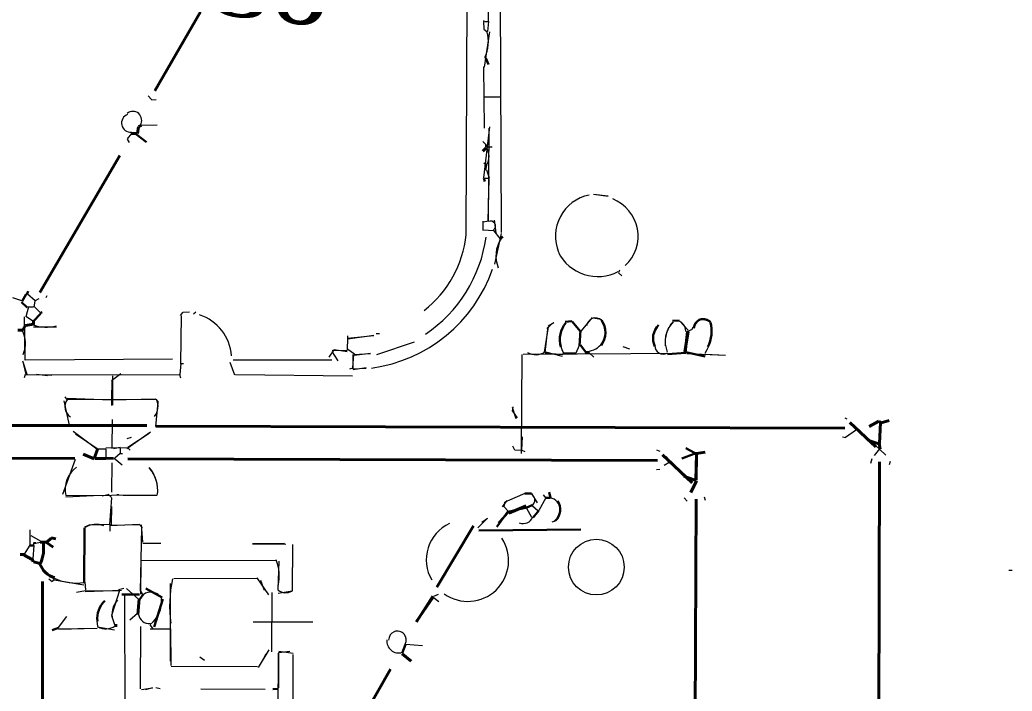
# Model space of a CAD drawing. Header units: millimetres. Extents: x -23299 to 140949, y -27274 to 87783.
# Drawn here: x 48151 to 63350, y 11880 to 22168 of the extents above; entities that cross this region are included whole.
import ezdxf

# ---------------------------------------------------------------- set-up
doc = ezdxf.new("R2010")
doc.units = ezdxf.units.MM
doc.linetypes.add('DASHED', pattern=[666.674799, 446.523571, -220.151228])
for name, color, linetype, lineweight in [('A_MED', 9, 'CONTINUOUS', 20), ('A_THIN', 8, 'CONTINUOUS', 15), ('P_DASHED', 200, 'DASHED', 20), ('P_NOMARK', 6, 'CONTINUOUS', 35), ('P_R', 5, 'CONTINUOUS', 40), ('P_R_MARK', 5, 'CONTINUOUS', 25), ('P_SIZE', 140, 'CONTINUOUS', 13), ('SYM', 4, 'CONTINUOUS', 25), ('TEXT_SHAPE', 7, 'CONTINUOUS', 30)]:
    doc.layers.add(name, color=color, linetype=linetype, lineweight=lineweight)
doc.styles.add('JP', font='msgothic.ttc')

msp = doc.modelspace()

# ---------------------------------------------------------------- linework, layer by layer
at = {"layer": 'A_MED', "lineweight": 20}
for p, q in [((55254, 22157), (55270, 22140)), ((55260, 22022), (55305, 21988)), ((55346, 21983), (55263, 21444)), ((55259, 19977), (55293, 19943)), ((55243, 19084), (55242, 18939)), ((55244, 19063), (55244, 18961)), ((55327, 19083), (55247, 19069)), ((48270, 17971), (48386, 17866)), ((48041, 17915), (48192, 17860)), ((48380, 17855), (48365, 17770)), ((48281, 17769), (48244, 17617)), ((48275, 17771), (48359, 17771)), ((48367, 17778), (48468, 17676)), ((48234, 16954), (48222, 17617)), ((56325, 17527), (56225, 17440)), ((56332, 17523), (56241, 17472)), ((56607, 17548), (56506, 17539)), ((56733, 17402), (56608, 17542)), ((56756, 17401), (56922, 17605)), ((56931, 17603), (57049, 17579)), ((57050, 17577), (57094, 17514)), ((58387, 17411), (58254, 17556)), ((58449, 17432), (58563, 17583)), ((58577, 17590), (58730, 17547)), ((48358, 17464), (48714, 17464)), ((56244, 17463), (56180, 17074)), ((56234, 17429), (56191, 17072)), ((58371, 17389), (58455, 17425)), ((56716, 17177), (56665, 17058)), ((52958, 17110), (52886, 16998)), ((53177, 17120), (53278, 17051)), ((53252, 17038), (53251, 16817)), ((55837, 15522), (55844, 17037)), ((58334, 17056), (55859, 17037)), ((58367, 17056), (58961, 17028)), ((49700, 16745), (49557, 16638)), ((51455, 16732), (53246, 16714)), ((49558, 16630), (49555, 16358)), ((48827, 16331), (48905, 15956)), ((49556, 16343), (50233, 16361)), ((50267, 16307), (50229, 15937)), ((50236, 16354), (50270, 16308)), ((55691, 16233), (55748, 16059)), ((61417, 15494), (60879, 16004)), ((49332, 15592), (49468, 15592)), ((49468, 15592), (49467, 15456)), ((49689, 15522), (49606, 15452)), ((61317, 15596), (61236, 15491)), ((48999, 15432), (48803, 14896)), ((49598, 15450), (49717, 15349)), ((58105, 15388), (58021, 15336)), ((58044, 15476), (58115, 15393)), ((55885, 14909), (55578, 14777)), ((55885, 14908), (55614, 14794)), ((56078, 14767), (55991, 14907)), ((49553, 14843), (49522, 14435)), ((55608, 14800), (55538, 14704)), ((55574, 14775), (55562, 14707)), ((56207, 14841), (56101, 14647)), ((56169, 14890), (56205, 14840)), ((55567, 14704), (55629, 14637)), ((55911, 14684), (55990, 14546)), ((56001, 14721), (56084, 14651)), ((55312, 14531), (55165, 14384)), ((48309, 14112), (48310, 14350)), ((49531, 14420), (49987, 14438)), ((49531, 14426), (49988, 14435)), ((48463, 14158), (48395, 14142)), ((48303, 14115), (48219, 13979)), ((50002, 13873), (50000, 13367)), ((48649, 13558), (48682, 13599)), ((49145, 13551), (49157, 13431)), ((49156, 13417), (49019, 13390)), ((49154, 13405), (49710, 13428)), ((49154, 13415), (49662, 13423)), ((49678, 13425), (49553, 13041)), ((49783, 13451), (49974, 13284)), ((52012, 12481), (52016, 13392)), ((48864, 13022), (48738, 12857)), ((49554, 13038), (49604, 12884)), ((49954, 13069), (49836, 12966)), ((48745, 12833), (49337, 12846)), ((48745, 12831), (49337, 12843)), ((49599, 12815), (49338, 12861)), ((50143, 12897), (50194, 12829)), ((50146, 12835), (50451, 12835)), ((50201, 12835), (50455, 12835)), ((50461, 12835), (50466, 12273)), ((52113, 12473), (52111, 11932))]:
    msp.add_line(p, q, dxfattribs=at)
for centre, radius, start, end in [((56837, 17268), 414, 141.5065, 210.2999), ((56966, 17462), 137, 47.5016, 172.8634), ((56829, 17380), 292, 278.8532, 26.7884), ((58115, 17293), 265, 132.2216, 205.3304), ((58506, 17222), 473, 137.6813, 186.147), ((58462, 17239), 427, 135.3875, 202.8231), ((58186, 17393), 167, 0.2131, 103.2133), ((58132, 17396), 614, 326.7881, 12.6915), ((58007, 17175), 130, 180.6164, 298.0393), ((55931, 14807), 108, 310.2892, 114.1899), ((56239, 14654), 192, 289.8445, 79.3061), ((49321, 14105), 330, 69.218, 122.0876), ((52300, 13189), 1855, 167.2323, 188.3043), ((50155, 13207), 191, 27.5349, 128.0273), ((49784, 12961), 453, 137.5117, 193.6838), ((49876, 13060), 314, 136.8254, 196.4508), ((49874, 13257), 448, 307.9428, 4.7261), ((50137, 13087), 172, 190.1104, 274.0697), ((49465, 13103), 268, 243.1303, 303.4421)]:
    msp.add_arc(centre, radius, start, end, dxfattribs=at)
at = {"layer": 'A_THIN', "lineweight": 15}
for p, q in [((54999, 22871), (54984, 18876)), ((55327, 22875), (55324, 22143)), ((55327, 22871), (55324, 22143)), ((55527, 18909), (55514, 22891)), ((55255, 22143), (55258, 22024)), ((55273, 22143), (55324, 22143)), ((55328, 22143), (55313, 21989)), ((55266, 20507), (55259, 21445)), ((55251, 20986), (55522, 20986)), ((55258, 19744), (55349, 20527)), ((55335, 20509), (55324, 19080)), ((55244, 20301), (55295, 20250)), ((55299, 20220), (55383, 20220)), ((55297, 19869), (55341, 19747)), ((55263, 19743), (55330, 19743)), ((55333, 19743), (55319, 19084)), ((56939, 19495), (57160, 19468)), ((56940, 19497), (57163, 19463)), ((55417, 19096), (55441, 18906)), ((55247, 18950), (55411, 18941)), ((55407, 18940), (55504, 18817)), ((55521, 18895), (55420, 18425)), ((57319, 18293), (57371, 18243)), ((57338, 18331), (57320, 18298)), ((48566, 17939), (48548, 17906)), ((48444, 17892), (48376, 17858)), ((50643, 17681), (50609, 17636)), ((50623, 17634), (50612, 16902)), ((50748, 17686), (50646, 17682)), ((50845, 17689), (50811, 17655)), ((48245, 17625), (48358, 17548)), ((53168, 17327), (53168, 17293)), ((53574, 17331), (53175, 17273)), ((53609, 17361), (53660, 17361)), ((53168, 17293), (53167, 17106)), ((53168, 17293), (53167, 17106)), ((53575, 17326), (53169, 17283)), ((54189, 17227), (53614, 17036)), ((52929, 17085), (53020, 16940)), ((53167, 17094), (52936, 17102)), ((53164, 17082), (52965, 17110)), ((53260, 17038), (53247, 16834)), ((53523, 17051), (53269, 17033)), ((53523, 17055), (53270, 17023)), ((56199, 17065), (56469, 17041)), ((56202, 17080), (56457, 17011)), ((56872, 17066), (56942, 17000)), ((57388, 17162), (57488, 17124)), ((58334, 17071), (58368, 17071)), ((58655, 17043), (58961, 17030)), ((48194, 16940), (48256, 16740)), ((48208, 16887), (48244, 16734)), ((50490, 16966), (48237, 16951)), ((50616, 16902), (50600, 16731)), ((50609, 16902), (50659, 16902)), ((51367, 16922), (51438, 16726)), ((52930, 16953), (51418, 16951)), ((48230, 16734), (48216, 16682)), ((48236, 16730), (50591, 16732)), ((48406, 16735), (48643, 16723)), ((48407, 16739), (48577, 16715)), ((50595, 16733), (50611, 16682)), ((53252, 16829), (53201, 16813)), ((53251, 16821), (53454, 16831)), ((53454, 16837), (53257, 16804)), ((48841, 16389), (48877, 16340)), ((49555, 16340), (48875, 16367)), ((48878, 16350), (50233, 16355)), ((49556, 16358), (49555, 16256)), ((55701, 16238), (55694, 16170)), ((55698, 16169), (55769, 16066)), ((60787, 16069), (60820, 16051)), ((48968, 15863), (49332, 15591)), ((49002, 15824), (49337, 15599)), ((50154, 15847), (49788, 15595)), ((50131, 15828), (49804, 15612)), ((60968, 15883), (60799, 15769)), ((49857, 15765), (49789, 15749)), ((55844, 15778), (55834, 15574)), ((60800, 15761), (60750, 15773)), ((49807, 15609), (49468, 15603)), ((49688, 15613), (49586, 15595)), ((49688, 15609), (49688, 15524)), ((49688, 15524), (49722, 15524)), ((49807, 15609), (49840, 15575)), ((55697, 15639), (55730, 15576)), ((55735, 15576), (55837, 15573)), ((55838, 15575), (55887, 15555)), ((57905, 15577), (57956, 15560)), ((61199, 15438), (61179, 15371)), ((61481, 15401), (61464, 15350)), ((57903, 15277), (57953, 15282)), ((49503, 14898), (49553, 14847)), ((49503, 14898), (49553, 14847)), ((50255, 14881), (48855, 14871)), ((48856, 14857), (49278, 14880)), ((49414, 14874), (49499, 14892)), ((49414, 14874), (49499, 14892)), ((49634, 14894), (49668, 14894)), ((50255, 14880), (49736, 14879)), ((58324, 14841), (58374, 14790)), ((58633, 14859), (58649, 14808)), ((55313, 14528), (55225, 14464)), ((49224, 14427), (49143, 14391)), ((49530, 14434), (49225, 14423)), ((49530, 14435), (49530, 14333)), ((49990, 14431), (50024, 14385)), ((49998, 13413), (50022, 14383)), ((50008, 14431), (50030, 14162)), ((48319, 14264), (48472, 14180)), ((48360, 14157), (48394, 14157)), ((48360, 14146), (48394, 14146)), ((48360, 14146), (48360, 14112)), ((50037, 14148), (50308, 14148)), ((50037, 14148), (50308, 14148)), ((52206, 14144), (51714, 14140)), ((51714, 14139), (52223, 14132)), ((48364, 14111), (48351, 13907)), ((52325, 14128), (52322, 13413)), ((52325, 14128), (52323, 13430)), ((50002, 13884), (52069, 13888)), ((52109, 13430), (52123, 13873)), ((63299, 13734), (63350, 13734)), ((48594, 13600), (48644, 13559)), ((48677, 13588), (49129, 13507)), ((50459, 12341), (50461, 13532)), ((51780, 13604), (50509, 13599)), ((51963, 13355), (51785, 13615)), ((51837, 13579), (51893, 13428)), ((49746, 13451), (49661, 13433)), ((49998, 13412), (50032, 13361)), ((52324, 13412), (52107, 13376)), ((49769, 8887), (49760, 13373)), ((52641, 12937), (51726, 12937)), ((50001, 12869), (49994, 11916)), ((51963, 12511), (51799, 12245)), ((52116, 12492), (52336, 12462)), ((52284, 12490), (52118, 12467)), ((50909, 12408), (50977, 12357)), ((51920, 12446), (51849, 12312)), ((52109, 11336), (52113, 12460)), ((52332, 12443), (52332, 11302)), ((51791, 12255), (50469, 12256)), ((50181, 11927), (50014, 11898)), ((50181, 11929), (50077, 11902)), ((50232, 11936), (50299, 11920)), ((50925, 11917), (51908, 11913)), ((52112, 11917), (52027, 11910))]:
    msp.add_line(p, q, dxfattribs=at)
for centre, radius, start, end in [((54737, 21835), 590, 335.2958, 15.2367), ((55102, 20075), 237, 326.8047, 33.0257), ((57000, 18850), 645, 101.7201, 202.3049), ((57008, 18852), 613, 312.6141, 68.6292), ((55361, 19009), 75.8, 307.6985, 115.4269), ((53323, 19037), 1670, 307.618, 354.4654), ((53158, 19137), 2156, 303.9719, 352.0597), ((55910, 18550), 468, 145.4135, 203.1802), ((57003, 18909), 676, 206.8055, 297.542), ((53223, 19108), 2299, 277.8951, 340.6866), ((50693, 16977), 700, 3.6058, 72.5468), ((47839, 17209), 400, 335.0434, 30.3526), ((56053, 17284), 248, 239.7184, 304.5554), ((49029, 16239), 187, 145.8543, 236.5103), ((55857, 14612), 164, 250.0602, 337.4723), ((62875, 13788), 422, 352.6638, 352.6638), ((51452, 13642), 673, 347.8397, 21.878), ((49014, 14322), 786, 245.0974, 279.0183), ((52222, 13578), 189, 233.4775, 299.4603)]:
    msp.add_arc(centre, radius, start, end, dxfattribs=at)
at = {"layer": 'P_DASHED', "lineweight": 20}
msp.add_line((49572, 16711), (49550, 14435), dxfattribs=at)
at = {"layer": 'P_NOMARK', "lineweight": 40}
for p, q in [((60863, 15997), (61263, 15625)), ((61333, 15998), (61320, 15674)), ((50096, 15949), (47504, 15950)), ((50232, 15942), (60785, 15910)), ((60980, 15889), (61157, 15721)), ((61156, 15719), (61307, 15668)), ((61311, 15675), (61329, 15590)), ((58515, 15522), (58507, 15113)), ((58513, 15519), (58511, 15113)), ((46282, 15458), (48993, 15444)), ((57920, 15413), (49806, 15441)), ((57993, 15499), (58451, 15071)), ((58112, 15392), (58327, 15183)), ((61316, 15394), (61290, 2586)), ((58323, 15176), (58494, 15112)), ((58513, 15105), (58429, 14925)), ((58510, 14824), (58455, 2604)), ((48502, 9363), (48499, 13561))]:
    msp.add_line(p, q, dxfattribs=at)
at = {"layer": 'P_R', "lineweight": 40}
for p, q in [((50221, 21079), (50917, 22289)), ((49681, 20091), (48459, 17987)), ((55101, 14415), (54539, 13473)), ((53830, 12217), (53107, 10949))]:
    msp.add_line(p, q, dxfattribs=at)
at = {"layer": 'P_R', "lineweight": 30}
for p, q in [((55632, 14636), (55457, 14396)), ((55641, 14627), (55485, 14460)), ((56746, 14355), (55183, 14342))]:
    msp.add_line(p, q, dxfattribs=at)
at = {"layer": 'P_R_MARK', "lineweight": 15}
for p, q in [((50117, 21003), (50167, 20945)), ((50170, 20942), (50237, 20946)), ((49859, 20427), (49796, 20343)), ((49796, 20338), (49825, 20288)), ((54483, 13320), (54569, 13253)), ((54556, 13363), (54488, 13329))]:
    msp.add_line(p, q, dxfattribs=at)
at = {"layer": 'P_R_MARK', "lineweight": 40}
for p, q in [((49970, 20527), (49952, 20424)), ((50014, 20547), (49969, 20531)), ((49862, 20425), (49947, 20425)), ((54483, 13322), (54223, 12943)), ((54005, 12452), (54147, 12342))]:
    msp.add_line(p, q, dxfattribs=at)
at = {"layer": 'P_R_MARK', "lineweight": 20}
for p, q in [((50015, 20551), (50252, 20559)), ((54062, 12600), (54316, 12582))]:
    msp.add_line(p, q, dxfattribs=at)
at = {"layer": 'P_R_MARK', "lineweight": 30}
for p, q in [((49936, 20412), (50090, 20295)), ((54475, 13336), (54226, 12940)), ((54059, 12597), (54009, 12460))]:
    msp.add_line(p, q, dxfattribs=at)
at = {"layer": 'P_R_MARK', "lineweight": 20}
for centre, radius, start, end in [((49851, 20586), 142, 110.8508, 273.8869), ((49880, 20627), 138, 328.6469, 128.8154), ((53935, 12665), 135, 331.1877, 180.6848), ((53950, 12644), 178, 173.1182, 288.3393)]:
    msp.add_arc(centre, radius, start, end, dxfattribs=at)
at = {"layer": 'SYM', "lineweight": 15}
msp.add_circle((56981, 13781), 427, dxfattribs=at)
at = {"layer": 'SYM', "lineweight": 20}
msp.add_arc((48557, 17990), 533, 247.9318, 286.5676, dxfattribs=at)
at = {"layer": 'SYM', "lineweight": 15}
for centre, radius, start, end in [((50031, 16240), 237, 320.0012, 29.0407), ((49265, 14968), 422, 125.5214, 192.4496), ((49715, 14954), 548, 353.6467, 40.3981), ((49743, 14958), 520, 352.9093, 40.6955), ((54990, 13892), 614, 114.8637, 210.1363), ((55014, 13879), 623, 234.3007, 33.4551)]:
    msp.add_arc(centre, radius, start, end, dxfattribs=at)
at = {"layer": 'SYM', "lineweight": 40}
for centre, radius, start, end in [((47988, 14062), 528, 334.7935, 10.8698), ((48784, 13951), 349, 199.0609, 253.3886)]:
    msp.add_arc(centre, radius, start, end, dxfattribs=at)
at = {"layer": 'TEXT_SHAPE', "lineweight": 30}
for p, q in [((55290, 21582), (55327, 21482)), ((55295, 19948), (55277, 19863)), ((55259, 19742), (55275, 19691)), ((48250, 17963), (48188, 17857)), ((48278, 18008), (48257, 17959)), ((48177, 17842), (48261, 17757)), ((48465, 17664), (48360, 17548)), ((48493, 17688), (48460, 17670)), ((56607, 17548), (56506, 17539)), ((56731, 17398), (56611, 17544)), ((58251, 17560), (58149, 17557)), ((56737, 17412), (56721, 17173)), ((56739, 17184), (56818, 17077)), ((56470, 17054), (56674, 17054)), ((58069, 17043), (58351, 17066)), ((58350, 17073), (58646, 17010)), ((58482, 15516), (58290, 15443)), ((58351, 15603), (58485, 15532)), ((55987, 14907), (55885, 14911)), ((56260, 14927), (56277, 14842)), ((56206, 14842), (56274, 14842)), ((55916, 14696), (55631, 14630)), ((56000, 14729), (55915, 14695)), ((56098, 14646), (56015, 14542)), ((49141, 14384), (49137, 13550)), ((49141, 14384), (49137, 13550)), ((48309, 14112), (48360, 14112)), ((50080, 13451), (50333, 13315)), ((49712, 13362), (49983, 13362)), ((50038, 13359), (49989, 13290)), ((50339, 13289), (50209, 12866)), ((48744, 12852), (48644, 12814)), ((52112, 11917), (52027, 11910))]:
    msp.add_line(p, q, dxfattribs=at)
at = {"layer": 'TEXT_SHAPE', "lineweight": 40}
for p, q in [((55299, 20254), (55299, 20220)), ((55295, 20206), (55245, 20154)), ((55548, 18840), (55514, 18822)), ((48240, 17481), (48190, 17412)), ((48358, 17502), (48239, 17486)), ((48358, 17549), (48358, 17498)), ((48121, 17413), (48188, 17413)), ((58389, 17391), (58338, 17078)), ((58377, 17393), (58340, 17070)), ((56809, 17071), (56877, 17071)), ((61310, 16016), (61162, 15938)), ((61345, 15999), (61311, 16016)), ((61464, 16030), (61346, 15992)), ((49123, 15512), (49290, 15438)), ((49338, 15590), (49296, 15456)), ((58479, 15522), (58513, 15522)), ((58648, 15543), (58513, 15523)), ((49298, 15443), (49467, 15443)), ((49467, 15452), (49585, 15443)), ((55906, 14718), (55642, 14608)), ((48462, 14163), (48513, 14163)), ((48513, 14163), (48564, 14163)), ((48561, 14158), (48659, 14087)), ((48631, 14226), (48563, 14163)), ((48700, 14216), (48633, 14229)), ((48156, 13975), (48224, 13975)), ((48217, 13962), (48338, 13899)), ((48340, 13906), (48356, 13861)), ((48359, 13860), (48460, 13835)), ((49980, 13294), (49960, 13056)), ((49608, 12886), (49642, 12886))]:
    msp.add_line(p, q, dxfattribs=at)
at = {"layer": 'TEXT_SHAPE', "lineweight": 30}
for centre, radius, start, end in [((56837, 17267), 415, 141.3732, 195.4578), ((56781, 17376), 338, 324.2672, 34.0755), ((58134, 17285), 285, 134.0984, 205.2038), ((58620, 17438), 144, 41.084, 177.225), ((58227, 17392), 520, 332.9136, 15.4784), ((56194, 14662), 234, 312.5163, 35.3404), ((49706, 12995), 369, 133.1051, 186.3178)]:
    msp.add_arc(centre, radius, start, end, dxfattribs=at)

# ---------------------------------------------------------------- texts
at = {"layer": 'P_SIZE', "style": 'JP', "width": 2}
msp.add_text('80', height=681.1, rotation=-6.8572, dxfattribs=at).set_placement((51027, 22267))

doc.saveas('drawing.dxf')
